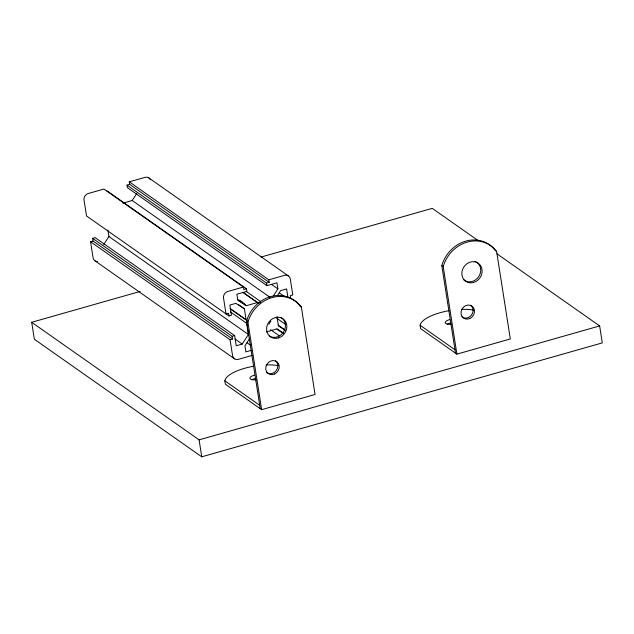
<?xml version="1.0" encoding="UTF-8"?>
<svg xmlns="http://www.w3.org/2000/svg" width="634" height="634" viewBox="0 0 634 634"><rect width="100%" height="100%" fill="white"/><g stroke="black" fill="none" stroke-linecap="round" stroke-linejoin="round"><path stroke-width="0.95" d="M103.754 244.494L108.921 236.514L107.899 229.999M123.036 203.11L132.197 200.502L136.841 193.322M259.766 303.052L260.701 301.61L246.182 291.41M93.071 241.047L90.567 241.76L230.063 339.737L232.559 339.024L93.071 241.047L92.643 238.329L95.148 237.623L234.643 335.592L236.236 345.776L242.22 344.072L248.417 334.49L246.666 323.316L230.538 311.991M273.238 296.086L277.882 288.898L276.931 282.819L266.922 285.665L127.426 187.688L127.022 185.144L129.693 184.383L269.188 282.36L266.518 283.121L127.022 185.144M249.598 338.611L244.954 345.799L245.905 351.878L251.373 350.325M277.526 295.42L280.624 290.626L286.608 288.922L287.907 297.251M268.871 324.212L270.853 321.145M129.693 184.383L129.296 181.839L144.988 177.377A5.484 4.85 -54.9 0 1 150.409 179.779M496.945 253.798L599.645 325.931L602.3 342.891L201.747 456.813L34.355 339.245L31.7 322.286L140.162 291.434M260.994 257.071L432.253 208.356L478.345 240.738M258.648 303.369L257.356 302.561L246.372 305.683L237.829 300.294L236.878 294.208L246.888 291.363L246.491 288.819L243.821 289.579L243.424 287.036L227.733 291.497A5.484 4.85 -54.9 0 0 223.525 298.004L226.021 313.949L228.525 313.236L228.953 315.954L231.458 315.241L229.857 305.065L235.848 303.361L244.383 308.75L246.135 319.924L230.007 308.599M129.296 181.839L268.792 279.816L284.484 275.354A5.484 4.85 -54.9 0 1 290.285 279.015L292.781 294.961L290.277 295.674L290.705 298.392M92.643 238.329L232.139 336.305L234.643 335.592M266.399 331.883L276.472 329.014L283.461 333.429M252.205 355.405L238.36 359.343A5.484 4.85 -54.9 0 1 232.559 355.674L230.063 339.737M253.671 366.246A32.54 11.182 -8.9 0 0 224.84 380.812L225.371 384.204L261.644 409.675L315.05 394.483L301.348 306.983L299.953 306.008A32.54 28.792 -54.9 0 0 270.591 296.641A32.54 28.792 -54.9 0 0 246.547 321.192L260.249 408.692M448.935 310.708A32.54 11.182 -8.9 0 0 420.112 325.274L420.643 328.666L456.908 354.137L510.315 338.944L496.612 251.452L495.217 250.47A32.54 28.792 -54.9 0 0 465.863 241.102A32.54 28.792 -54.9 0 0 441.811 265.662L455.513 353.162M31.7 322.286L199.092 439.853L599.645 325.931M284.666 329.862L278.453 325.947L276.995 316.635M441.811 265.662L443.206 266.637L456.908 354.137M420.112 325.274L454.982 349.762M148.76 177.861L288.256 275.838M271.431 284.365L277.882 288.898M279.332 292.868L284.167 296.268M132.197 200.502L270.076 297.346M106.995 190.842L246.491 288.819M243.424 287.036L103.928 189.059L88.237 193.521A5.484 4.85 -54.9 0 0 84.029 200.027L86.525 215.972L228.953 315.954M243.171 292.448L258.49 303.211M242.846 292.361L257.356 302.561M276.852 318.308L285.72 324.537M278.128 325.107L285.379 330.203M239.501 300.144L242.727 302.41M239.454 300.286L244.296 303.686M237.496 299.454L246.372 305.683M276.947 328.745L283.398 333.27M238.741 304.788L244.383 308.75M270.647 329.728L279.515 335.957M231.133 309.249L247.26 320.582M246.547 321.192L247.942 322.175L261.644 409.675M108.921 236.514L248.417 334.49M247.054 342.804L251.08 345.633M234.96 338.976L242.22 344.072M95.092 260.883L234.588 358.86M224.84 380.812L259.718 405.3M268.792 279.816L269.188 282.36M266.518 283.121L266.922 285.665M232.139 336.305L232.559 339.024M199.092 439.853L201.747 456.813M90.567 241.76L93.063 257.705A5.484 4.85 -54.9 0 0 96.257 261.398M475.024 261.319A10.968 9.708 -54.9 0 1 478.797 276.479A10.968 9.708 -54.9 0 1 463.296 279.459M470.832 305.311A7.315 6.467 -54.9 0 1 471.434 315.114A7.315 6.467 -54.9 0 1 461.893 316.881M443.206 266.637A32.54 28.792 -54.9 0 1 467.258 242.085A32.54 28.792 -54.9 0 1 496.612 251.452M461.37 309.4A32.54 11.182 -8.9 0 1 473.519 310.081M451.471 324.243A7.315 2.512 -8.9 0 1 445.226 322.92A7.315 2.512 -8.9 0 1 449.601 319.639M447.168 324.243A7.315 2.512 -8.9 0 1 450.132 323.031M281.274 317.618A10.968 9.708 -54.9 0 1 283.525 332.018A10.968 9.708 -54.9 0 1 269.363 336.044M275.56 360.849A7.315 6.467 -54.9 0 1 276.162 370.652A7.315 6.467 -54.9 0 1 266.621 372.42M247.942 322.175A32.54 28.792 -54.9 0 1 271.986 297.615A32.54 28.792 -54.9 0 1 301.348 306.983M266.098 364.938A32.54 11.182 -8.9 0 1 278.247 365.62M256.207 379.782A7.315 2.512 -8.9 0 1 249.954 378.458A7.315 2.512 -8.9 0 1 254.337 375.177M251.904 379.782A7.315 2.512 -8.9 0 1 254.868 378.569M97.541 261.565A5.484 4.85 -54.9 0 1 96.891 261.525M469.913 318.45A7.315 6.467 -54.9 0 0 472.227 306.293A7.315 6.467 -54.9 0 0 461.132 311.484A7.315 6.467 -54.9 0 0 469.913 318.45M473.574 282.455A10.968 9.708 -54.9 0 0 479.859 264.719A10.968 9.708 -54.9 0 0 462.511 269.648A10.968 9.708 -54.9 0 0 473.574 282.455M274.641 373.989A7.315 6.467 -54.9 0 0 276.955 361.824A7.315 6.467 -54.9 0 0 265.86 367.023A7.315 6.467 -54.9 0 0 274.641 373.989M278.31 337.985A10.968 9.708 -54.9 0 0 284.587 320.257A10.968 9.708 -54.9 0 0 267.247 325.187A10.968 9.708 -54.9 0 0 278.31 337.985"/></g></svg>
